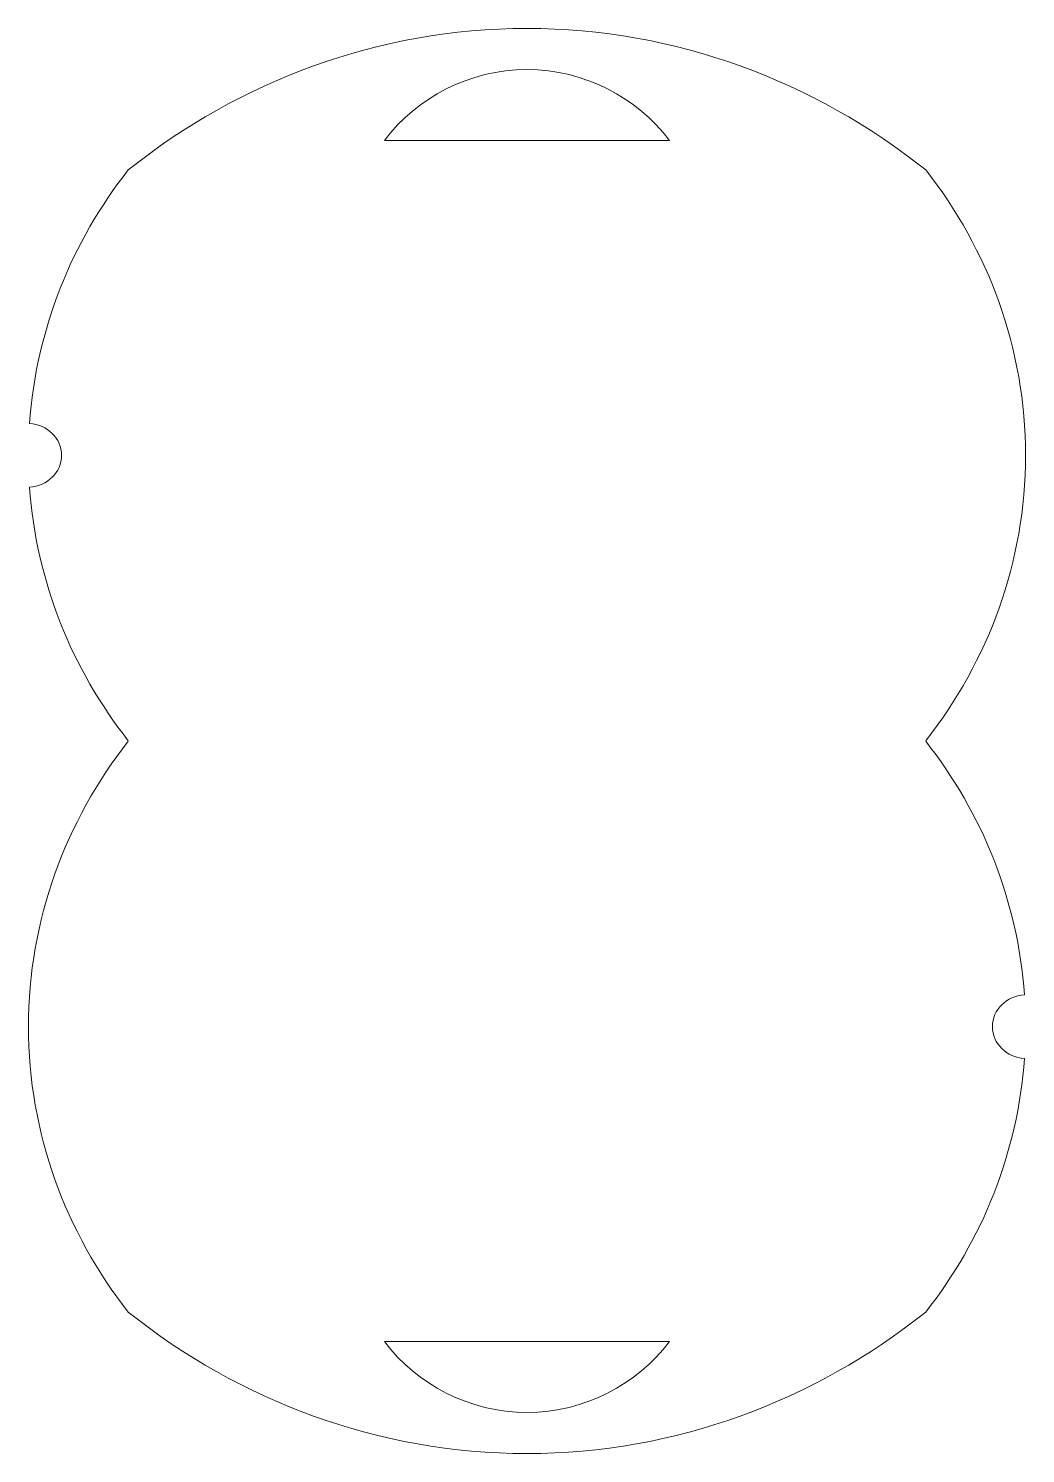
# Model space of a CAD drawing. Header units: centimetres. Extents: x -7.3 to 7.3, y -10.4 to 10.4.
import ezdxf

# ---------------------------------------------------------------- set-up
doc = ezdxf.new("R2010")
doc.units = ezdxf.units.CM
doc.header["$MEASUREMENT"] = 0
doc.layers.add('Camada 1', color=7, linetype='Continuous')

msp = doc.modelspace()

# ---------------------------------------------------------------- linework, layer by layer
at = {"layer": 'Camada 1', "lineweight": 13}
for points, knots in [([(-5.80493, 8.30868), (-4.17928, 9.60033), (-2.17083, 10.36577), (-0.00095, 10.36577), (-0.00095, 10.36577), (2.16892, 10.36577), (4.17738, 9.60033), (5.80303, 8.30869)], [0, 0, 0, 0, 0.33333333, 0.33333333, 0.33333333, 0.33333333, 1, 1, 1, 1]), ([(-2.07412, 8.73861), (-1.59734, 9.36292), (-0.84497, 9.76715), (-0.00095, 9.76715), (-0.00095, 9.76715), (0.84307, 9.76715), (1.59541, 9.36292), (2.07219, 8.73861), (2.07219, 8.73861), (2.07219, 8.73861), (-2.07412, 8.73861), (-2.07412, 8.73861), (-2.07412, 8.73861), (-2.07412, 8.73861), (-2.07412, 8.73861), (-2.07412, 8.73861)], [0, 0, 0, 0, 0.2, 0.2, 0.2, 0.2, 0.4, 0.4, 0.4, 0.4, 0.6, 0.6, 0.6, 0.6, 1, 1, 1, 1]), ([(5.80401, 0.0031), (6.71574, 1.16626), (7.25604, 2.60335), (7.25604, 4.15592), (7.25604, 4.15592), (7.25604, 5.7085), (6.71573, 7.14558), (5.80401, 8.30874)], [0, 0, 0, 0, 0.33333333, 0.33333333, 0.33333333, 0.33333333, 1, 1, 1, 1]), ([(-7.23995, 4.61714), (-6.98158, 4.60531), (-6.77476, 4.4027), (-6.77476, 4.15592), (-6.77476, 4.15592), (-6.77476, 3.90914), (-6.98158, 3.70655), (-7.23995, 3.69472)], [0, 0, 0, 0, 0.33333333, 0.33333333, 0.33333333, 0.33333333, 1, 1, 1, 1]), ([(-5.80401, -0.00307), (-6.71573, -1.16623), (-7.25604, -2.60331), (-7.25604, -4.15589), (-7.25604, -4.15589), (-7.25604, -5.70847), (-6.71573, -7.14552), (-5.80401, -8.30871)], [0, 0, 0, 0, 0.33333333, 0.33333333, 0.33333333, 0.33333333, 1, 1, 1, 1]), ([(7.23995, -4.61708), (6.98158, -4.60525), (6.77476, -4.40264), (6.77476, -4.15586), (6.77476, -4.15586), (6.77476, -3.90911), (6.98158, -3.70649), (7.23995, -3.69466)], [0, 0, 0, 0, 0.33333333, 0.33333333, 0.33333333, 0.33333333, 1, 1, 1, 1]), ([(-5.80493, -8.30868), (-4.17928, -9.6003), (-2.17083, -10.36576), (-0.00095, -10.36576), (-0.00095, -10.36576), (2.1689, -10.36576), (4.17735, -9.60032), (5.803, -8.30868)], [0, 0, 0, 0, 0.33333333, 0.33333333, 0.33333333, 0.33333333, 1, 1, 1, 1]), ([(-2.07412, -8.73863), (-1.59734, -9.36294), (-0.84497, -9.76717), (-0.00095, -9.76717), (-0.00095, -9.76717), (0.84304, -9.76717), (1.59541, -9.36297), (2.07217, -8.73863), (2.07217, -8.73863), (2.07217, -8.73863), (-2.07412, -8.73863), (-2.07412, -8.73863), (-2.07412, -8.73863), (-2.07412, -8.73863), (-2.07412, -8.73863), (-2.07412, -8.73863)], [0, 0, 0, 0, 0.2, 0.2, 0.2, 0.2, 0.4, 0.4, 0.4, 0.4, 0.6, 0.6, 0.6, 0.6, 1, 1, 1, 1])]:
    msp.add_open_spline(points, degree=3, knots=knots, dxfattribs=at)
for points in [[(-5.80401, 8.30871), (-6.62474, 7.26162), (-7.14438, 5.99257), (-7.23995, 4.61714)], [(-7.23995, 3.69469), (-7.14438, 2.31923), (-6.62474, 1.05018), (-5.80401, 0.0031)], [(7.23995, -3.69467), (7.14441, -2.31921), (6.62474, -1.05013), (5.804, -0.00307)], [(5.80398, -8.30871), (6.62474, -7.26162), (7.14439, -5.99255), (7.23995, -4.61711)]]:
    msp.add_open_spline(points, degree=3, dxfattribs=at)

doc.saveas('drawing.dxf')
